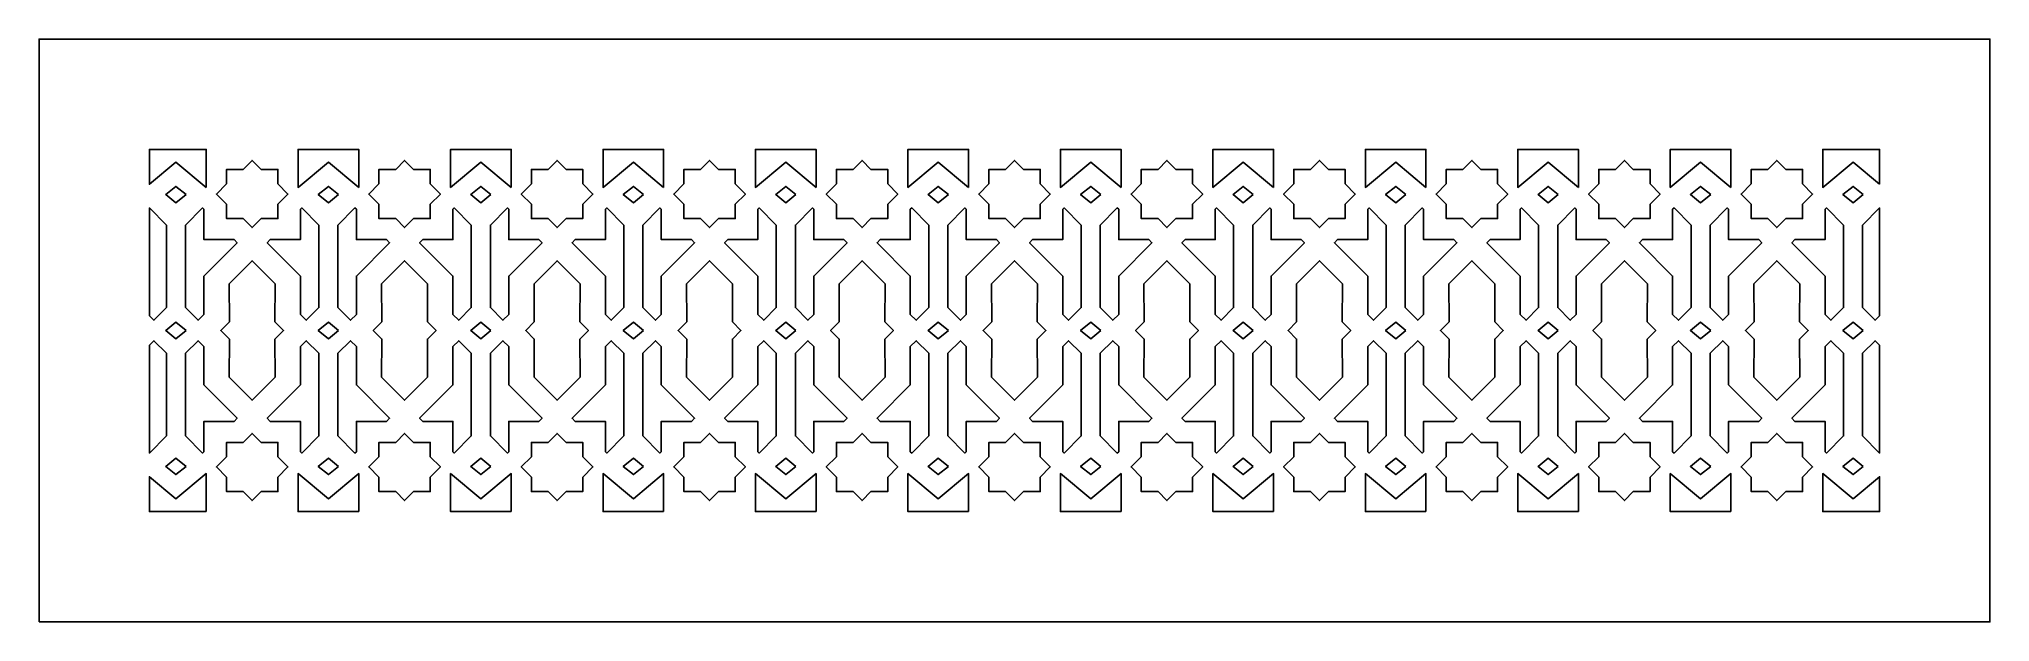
# Model space of a CAD drawing. Extents: x -217 to 225, y 326 to 458.
import ezdxf

# ---------------------------------------------------------------- set-up
doc = ezdxf.new("R2010")
doc.units = 0
doc.layers.add('LAYER_1', color=18, linetype='CONTINUOUS')

msp = doc.modelspace()

# ---------------------------------------------------------------- linework, layer by layer
at = {"layer": 'LAYER_1'}
for points in [[(-216.72, 325.55), (225.28, 325.55), (225.28, 457.55), (-216.72, 457.55)], [(-178.83, 423.95), (-185.7, 429.66), (-191.72, 424.66), (-191.72, 432.55), (-178.83, 432.55)], [(-166.4, 428.03), (-162.61, 428.03), (-162.61, 424.76), (-160.31, 422.45), (-162.61, 420.14), (-162.61, 416.88), (-166.4, 416.88), (-168.43, 414.85), (-170.45, 416.88), (-174.24, 416.88), (-174.24, 420.14), (-176.54, 422.45), (-174.24, 424.76), (-174.24, 428.03), (-170.45, 428.03), (-168.43, 430.06)], [(-144.28, 423.95), (-151.16, 429.66), (-158.03, 423.95), (-158.03, 432.55), (-144.28, 432.55)], [(-131.86, 428.03), (-128.07, 428.03), (-128.07, 424.76), (-125.77, 422.45), (-128.07, 420.14), (-128.07, 416.88), (-131.86, 416.88), (-133.88, 414.85), (-135.91, 416.88), (-139.7, 416.88), (-139.7, 420.14), (-142, 422.45), (-139.7, 424.76), (-139.7, 428.03), (-135.91, 428.03), (-133.88, 430.06)], [(-109.74, 423.95), (-116.61, 429.66), (-123.49, 423.95), (-123.49, 432.55), (-109.74, 432.55)], [(-97.32, 428.03), (-93.53, 428.03), (-93.53, 424.76), (-91.23, 422.45), (-93.53, 420.14), (-93.53, 416.88), (-97.32, 416.88), (-99.34, 414.85), (-101.37, 416.88), (-105.16, 416.88), (-105.16, 420.14), (-107.46, 422.45), (-105.16, 424.76), (-105.16, 428.03), (-101.37, 428.03), (-99.34, 430.06)], [(-75.2, 423.95), (-82.07, 429.66), (-88.94, 423.95), (-88.94, 432.55), (-75.2, 432.55)], [(-62.78, 428.03), (-58.99, 428.03), (-58.99, 424.76), (-56.69, 422.45), (-58.99, 420.14), (-58.99, 416.88), (-62.78, 416.88), (-64.8, 414.85), (-66.82, 416.88), (-70.62, 416.88), (-70.62, 420.14), (-72.91, 422.45), (-70.62, 424.76), (-70.62, 428.03), (-66.82, 428.03), (-64.8, 430.06)], [(-40.66, 423.95), (-47.53, 429.66), (-54.4, 423.95), (-54.4, 432.55), (-40.66, 432.55)], [(-28.24, 428.03), (-24.44, 428.03), (-24.44, 424.76), (-22.15, 422.45), (-24.44, 420.14), (-24.44, 416.88), (-28.24, 416.88), (-30.26, 414.85), (-32.28, 416.88), (-36.07, 416.88), (-36.07, 420.14), (-38.37, 422.45), (-36.07, 424.76), (-36.07, 428.03), (-32.28, 428.03), (-30.26, 430.06)], [(-6.12, 423.95), (-12.99, 429.66), (-19.86, 423.95), (-19.86, 432.55), (-6.12, 432.55)], [(6.31, 428.03), (10.1, 428.03), (10.1, 424.76), (12.4, 422.45), (10.1, 420.14), (10.1, 416.88), (6.31, 416.88), (4.28, 414.85), (2.26, 416.88), (-1.53, 416.88), (-1.53, 420.14), (-3.83, 422.45), (-1.53, 424.76), (-1.53, 428.03), (2.26, 428.03), (4.28, 430.06)], [(28.43, 423.95), (21.55, 429.66), (14.68, 423.95), (14.68, 432.55), (28.43, 432.55)], [(40.85, 428.03), (44.64, 428.03), (44.64, 424.76), (46.94, 422.45), (44.64, 420.14), (44.64, 416.88), (40.85, 416.88), (38.83, 414.85), (36.8, 416.88), (33.01, 416.88), (33.01, 420.14), (30.71, 422.45), (33.01, 424.76), (33.01, 428.03), (36.8, 428.03), (38.83, 430.06)], [(62.97, 423.95), (56.1, 429.66), (49.22, 423.95), (49.22, 432.55), (62.97, 432.55)], [(75.39, 428.03), (79.18, 428.03), (79.18, 424.76), (81.48, 422.45), (79.18, 420.14), (79.18, 416.88), (75.39, 416.88), (73.37, 414.85), (71.34, 416.88), (67.55, 416.88), (67.55, 420.14), (65.25, 422.45), (67.55, 424.76), (67.55, 428.03), (71.34, 428.03), (73.37, 430.06)], [(97.51, 423.95), (90.64, 429.66), (83.77, 423.95), (83.77, 432.55), (97.51, 432.55)], [(109.93, 428.03), (113.72, 428.03), (113.72, 424.76), (116.02, 422.45), (113.72, 420.14), (113.72, 416.88), (109.93, 416.88), (107.91, 414.85), (105.89, 416.88), (102.09, 416.88), (102.09, 420.14), (99.8, 422.45), (102.09, 424.76), (102.09, 428.03), (105.89, 428.03), (107.91, 430.06)], [(132.05, 423.95), (125.18, 429.66), (118.31, 423.95), (118.31, 432.55), (132.05, 432.55)], [(144.47, 428.03), (148.27, 428.03), (148.27, 424.76), (150.56, 422.45), (148.27, 420.14), (148.27, 416.88), (144.47, 416.88), (142.45, 414.85), (140.43, 416.88), (136.64, 416.88), (136.64, 420.14), (134.34, 422.45), (136.64, 424.76), (136.64, 428.03), (140.43, 428.03), (142.45, 430.06)], [(166.59, 423.95), (159.72, 429.66), (152.85, 423.95), (152.85, 432.55), (166.59, 432.55)], [(179.02, 428.03), (182.81, 428.03), (182.81, 424.76), (185.11, 422.45), (182.81, 420.14), (182.81, 416.88), (179.02, 416.88), (176.99, 414.85), (174.97, 416.88), (171.18, 416.88), (171.18, 420.14), (168.88, 422.45), (171.18, 424.76), (171.18, 428.03), (174.97, 428.03), (176.99, 430.06)], [(200.28, 424.66), (194.26, 429.66), (187.39, 423.95), (187.39, 432.55), (200.28, 432.55)], [(-183.4, 422.33), (-185.7, 420.47), (-187.99, 422.33), (-185.7, 424.18)], [(-148.86, 422.33), (-151.16, 420.47), (-153.45, 422.33), (-151.16, 424.18)], [(-114.32, 422.33), (-116.61, 420.47), (-118.91, 422.33), (-116.61, 424.18)], [(-79.78, 422.33), (-82.07, 420.47), (-84.37, 422.33), (-82.07, 424.18)], [(-45.24, 422.33), (-47.53, 420.47), (-49.82, 422.33), (-47.53, 424.18)], [(-10.69, 422.33), (-12.99, 420.47), (-15.28, 422.33), (-12.99, 424.18)], [(23.85, 422.33), (21.55, 420.47), (19.26, 422.33), (21.55, 424.18)], [(58.39, 422.33), (56.1, 420.47), (53.8, 422.33), (56.1, 424.18)], [(92.93, 422.33), (90.64, 420.47), (88.34, 422.33), (90.64, 424.18)], [(127.47, 422.33), (125.18, 420.47), (122.89, 422.33), (125.18, 424.18)], [(162.02, 422.33), (159.72, 420.47), (157.43, 422.33), (159.72, 424.18)], [(196.56, 422.33), (194.26, 420.47), (191.97, 422.33), (194.26, 424.18)], [(-187.87, 415.43), (-187.87, 396.72), (-190.7, 393.87), (-191.72, 394.89), (-191.72, 419.3)], [(-179.36, 418.99), (-179.36, 412.13), (-172.54, 412.13), (-171.83, 411.42), (-179.36, 403.86), (-179.36, 395.2), (-180.69, 393.87), (-183.53, 396.72), (-183.53, 415.43), (-179.67, 419.3)], [(-153.32, 415.43), (-153.32, 396.72), (-156.16, 393.87), (-157.49, 395.2), (-157.49, 403.86), (-165.02, 411.42), (-164.32, 412.13), (-157.49, 412.13), (-157.49, 418.99), (-157.18, 419.3)], [(-144.82, 418.99), (-144.82, 412.13), (-137.99, 412.13), (-137.29, 411.42), (-144.82, 403.86), (-144.82, 395.2), (-146.15, 393.87), (-148.99, 396.72), (-148.99, 415.43), (-145.13, 419.3)], [(-118.78, 415.43), (-118.78, 396.72), (-121.62, 393.87), (-122.95, 395.2), (-122.95, 403.86), (-130.48, 411.42), (-129.78, 412.13), (-122.95, 412.13), (-122.95, 418.99), (-122.64, 419.3)], [(-110.28, 418.99), (-110.28, 412.13), (-103.45, 412.13), (-102.75, 411.42), (-110.28, 403.86), (-110.28, 395.2), (-111.61, 393.87), (-114.45, 396.72), (-114.45, 415.43), (-110.59, 419.3)], [(-84.24, 415.43), (-84.24, 396.72), (-87.08, 393.87), (-88.41, 395.2), (-88.41, 403.86), (-95.94, 411.42), (-95.23, 412.13), (-88.41, 412.13), (-88.41, 418.99), (-88.1, 419.3)], [(-75.74, 418.99), (-75.74, 412.13), (-68.91, 412.13), (-68.2, 411.42), (-75.74, 403.86), (-75.74, 395.2), (-77.07, 393.87), (-79.9, 396.72), (-79.9, 415.43), (-76.05, 419.3)], [(-49.7, 415.43), (-49.7, 396.72), (-52.54, 393.87), (-53.87, 395.2), (-53.87, 403.86), (-61.4, 411.42), (-60.69, 412.13), (-53.87, 412.13), (-53.87, 418.99), (-53.56, 419.3)], [(-41.19, 418.99), (-41.19, 412.13), (-34.37, 412.13), (-33.66, 411.42), (-41.19, 403.86), (-41.19, 395.2), (-42.52, 393.87), (-45.36, 396.72), (-45.36, 415.43), (-41.5, 419.3)], [(-15.16, 415.43), (-15.16, 396.72), (-17.99, 393.87), (-19.32, 395.2), (-19.32, 403.86), (-26.86, 411.42), (-26.15, 412.13), (-19.32, 412.13), (-19.32, 418.99), (-19.01, 419.3)], [(-6.65, 418.99), (-6.65, 412.13), (0.17, 412.13), (0.88, 411.42), (-6.65, 403.86), (-6.65, 395.2), (-7.98, 393.87), (-10.82, 396.72), (-10.82, 415.43), (-6.96, 419.3)], [(19.39, 415.43), (19.39, 396.72), (16.55, 393.87), (15.22, 395.2), (15.22, 403.86), (7.69, 411.42), (8.39, 412.13), (15.22, 412.13), (15.22, 418.99), (15.53, 419.3)], [(27.89, 418.99), (27.89, 412.13), (34.72, 412.13), (35.42, 411.42), (27.89, 403.86), (27.89, 395.2), (26.56, 393.87), (23.72, 396.72), (23.72, 415.43), (27.58, 419.3)], [(53.93, 415.43), (53.93, 396.72), (51.09, 393.87), (49.76, 395.2), (49.76, 403.86), (42.23, 411.42), (42.93, 412.13), (49.76, 412.13), (49.76, 418.99), (50.07, 419.3)], [(62.43, 418.99), (62.43, 412.13), (69.26, 412.13), (69.96, 411.42), (62.43, 403.86), (62.43, 395.2), (61.1, 393.87), (58.26, 396.72), (58.26, 415.43), (62.12, 419.3)], [(88.47, 415.43), (88.47, 396.72), (85.63, 393.87), (84.3, 395.2), (84.3, 403.86), (76.77, 411.42), (77.48, 412.13), (84.3, 412.13), (84.3, 418.99), (84.61, 419.3)], [(96.97, 418.99), (96.97, 412.13), (103.8, 412.13), (104.51, 411.42), (96.97, 403.86), (96.97, 395.2), (95.64, 393.87), (92.81, 396.72), (92.81, 415.43), (96.66, 419.3)], [(123.01, 415.43), (123.01, 396.72), (120.17, 393.87), (118.84, 395.2), (118.84, 403.86), (111.31, 411.42), (112.02, 412.13), (118.84, 412.13), (118.84, 418.99), (119.15, 419.3)], [(131.52, 418.99), (131.52, 412.13), (138.34, 412.13), (139.05, 411.42), (131.52, 403.86), (131.52, 395.2), (130.19, 393.87), (127.35, 396.72), (127.35, 415.43), (131.21, 419.3)], [(157.55, 415.43), (157.55, 396.72), (154.72, 393.87), (153.39, 395.2), (153.39, 403.86), (145.85, 411.42), (146.56, 412.13), (153.39, 412.13), (153.39, 418.99), (153.7, 419.3)], [(166.06, 418.99), (166.06, 412.13), (172.88, 412.13), (173.59, 411.42), (166.06, 403.86), (166.06, 395.2), (164.73, 393.87), (161.89, 396.72), (161.89, 415.43), (165.75, 419.3)], [(192.1, 415.43), (192.1, 396.72), (189.26, 393.87), (187.93, 395.2), (187.93, 403.86), (180.4, 411.42), (181.1, 412.13), (187.93, 412.13), (187.93, 418.99), (188.24, 419.3)], [(200.28, 394.89), (199.27, 393.87), (196.43, 396.72), (196.43, 415.43), (200.28, 419.3)], [(-163.22, 402.11), (-163.26, 393.51), (-161.31, 391.55), (-163.26, 389.59), (-163.22, 380.99), (-168.43, 375.75), (-173.64, 380.99), (-173.59, 389.59), (-175.54, 391.55), (-173.59, 393.51), (-173.64, 402.11), (-168.43, 407.34)], [(-128.67, 402.11), (-128.72, 393.51), (-126.77, 391.55), (-128.72, 389.59), (-128.67, 380.99), (-133.88, 375.75), (-139.1, 380.99), (-139.05, 389.59), (-141, 391.55), (-139.05, 393.51), (-139.1, 402.11), (-133.88, 407.34)], [(-94.13, 402.11), (-94.18, 393.51), (-92.23, 391.55), (-94.18, 389.59), (-94.13, 380.99), (-99.34, 375.75), (-104.55, 380.99), (-104.51, 389.59), (-106.46, 391.55), (-104.51, 393.51), (-104.55, 402.11), (-99.34, 407.34)], [(-59.59, 402.11), (-59.63, 393.51), (-57.68, 391.55), (-59.63, 389.59), (-59.59, 380.99), (-64.8, 375.75), (-70.01, 380.99), (-69.97, 389.59), (-71.92, 391.55), (-69.97, 393.51), (-70.01, 402.11), (-64.8, 407.34)], [(-25.05, 402.11), (-25.09, 393.51), (-23.14, 391.55), (-25.09, 389.59), (-25.05, 380.99), (-30.26, 375.75), (-35.47, 380.99), (-35.43, 389.59), (-37.38, 391.55), (-35.43, 393.51), (-35.47, 402.11), (-30.26, 407.34)], [(9.49, 402.11), (9.45, 393.51), (11.4, 391.55), (9.45, 389.59), (9.49, 380.99), (4.28, 375.75), (-0.93, 380.99), (-0.88, 389.59), (-2.83, 391.55), (-0.88, 393.51), (-0.93, 402.11), (4.28, 407.34)], [(44.04, 402.11), (43.99, 393.51), (45.94, 391.55), (43.99, 389.59), (44.04, 380.99), (38.83, 375.75), (33.61, 380.99), (33.66, 389.59), (31.71, 391.55), (33.66, 393.51), (33.61, 402.11), (38.83, 407.34)], [(78.58, 402.11), (78.53, 393.51), (80.48, 391.55), (78.53, 389.59), (78.58, 380.99), (73.37, 375.75), (68.16, 380.99), (68.2, 389.59), (66.25, 391.55), (68.2, 393.51), (68.16, 402.11), (73.37, 407.34)], [(113.12, 402.11), (113.08, 393.51), (115.03, 391.55), (113.08, 389.59), (113.12, 380.99), (107.91, 375.75), (102.7, 380.99), (102.74, 389.59), (100.79, 391.55), (102.74, 393.51), (102.7, 402.11), (107.91, 407.34)], [(147.66, 402.11), (147.62, 393.51), (149.57, 391.55), (147.62, 389.59), (147.66, 380.99), (142.45, 375.75), (137.24, 380.99), (137.28, 389.59), (135.33, 391.55), (137.28, 393.51), (137.24, 402.11), (142.45, 407.34)], [(182.2, 402.11), (182.16, 393.51), (184.11, 391.55), (182.16, 389.59), (182.2, 380.99), (176.99, 375.75), (171.78, 380.99), (171.83, 389.59), (169.88, 391.55), (171.83, 393.51), (171.78, 402.11), (176.99, 407.34)], [(-183.4, 391.55), (-185.7, 389.69), (-187.99, 391.55), (-185.7, 393.4)], [(-148.86, 391.55), (-151.16, 389.69), (-153.45, 391.55), (-151.16, 393.4)], [(-114.32, 391.55), (-116.61, 389.69), (-118.91, 391.55), (-116.61, 393.4)], [(-79.78, 391.55), (-82.07, 389.69), (-84.37, 391.55), (-82.07, 393.4)], [(-45.24, 391.55), (-47.53, 389.69), (-49.82, 391.55), (-47.53, 393.4)], [(-10.69, 391.55), (-12.99, 389.69), (-15.28, 391.55), (-12.99, 393.4)], [(23.85, 391.55), (21.55, 389.69), (19.26, 391.55), (21.55, 393.4)], [(58.39, 391.55), (56.1, 389.69), (53.8, 391.55), (56.1, 393.4)], [(92.93, 391.55), (90.64, 389.69), (88.34, 391.55), (90.64, 393.4)], [(127.47, 391.55), (125.18, 389.69), (122.89, 391.55), (125.18, 393.4)], [(162.02, 391.55), (159.72, 389.69), (157.43, 391.55), (159.72, 393.4)], [(196.56, 391.55), (194.26, 389.69), (191.97, 391.55), (194.26, 393.4)], [(-187.87, 386.38), (-187.87, 367.66), (-191.72, 363.79), (-191.72, 388.21), (-190.7, 389.23)], [(-179.36, 387.89), (-179.36, 379.24), (-171.83, 371.67), (-172.54, 370.96), (-179.36, 370.96), (-179.36, 364.1), (-179.67, 363.79), (-183.53, 367.66), (-183.53, 386.38), (-180.69, 389.23)], [(-153.32, 386.38), (-153.32, 367.66), (-157.18, 363.79), (-157.49, 364.1), (-157.49, 370.96), (-164.32, 370.96), (-165.02, 371.67), (-157.49, 379.24), (-157.49, 387.89), (-156.16, 389.23)], [(-144.82, 387.89), (-144.82, 379.24), (-137.29, 371.67), (-137.99, 370.96), (-144.82, 370.96), (-144.82, 364.1), (-145.13, 363.79), (-148.99, 367.66), (-148.99, 386.38), (-146.15, 389.23)], [(-118.78, 386.38), (-118.78, 367.66), (-122.64, 363.79), (-122.95, 364.1), (-122.95, 370.96), (-129.78, 370.96), (-130.48, 371.67), (-122.95, 379.24), (-122.95, 387.89), (-121.62, 389.23)], [(-110.28, 387.89), (-110.28, 379.24), (-102.75, 371.67), (-103.45, 370.96), (-110.28, 370.96), (-110.28, 364.1), (-110.59, 363.79), (-114.45, 367.66), (-114.45, 386.38), (-111.61, 389.23)], [(-84.24, 386.38), (-84.24, 367.66), (-88.1, 363.79), (-88.41, 364.1), (-88.41, 370.96), (-95.23, 370.96), (-95.94, 371.67), (-88.41, 379.24), (-88.41, 387.89), (-87.08, 389.23)], [(-75.74, 387.89), (-75.74, 379.24), (-68.2, 371.67), (-68.91, 370.96), (-75.74, 370.96), (-75.74, 364.1), (-76.05, 363.79), (-79.9, 367.66), (-79.9, 386.38), (-77.07, 389.23)], [(-49.7, 386.38), (-49.7, 367.66), (-53.56, 363.79), (-53.87, 364.1), (-53.87, 370.96), (-60.69, 370.96), (-61.4, 371.67), (-53.87, 379.24), (-53.87, 387.89), (-52.54, 389.23)], [(-41.19, 387.89), (-41.19, 379.24), (-33.66, 371.67), (-34.37, 370.96), (-41.19, 370.96), (-41.19, 364.1), (-41.5, 363.79), (-45.36, 367.66), (-45.36, 386.38), (-42.52, 389.23)], [(-15.16, 386.38), (-15.16, 367.66), (-19.01, 363.79), (-19.32, 364.1), (-19.32, 370.96), (-26.15, 370.96), (-26.86, 371.67), (-19.32, 379.24), (-19.32, 387.89), (-17.99, 389.23)], [(-6.65, 387.89), (-6.65, 379.24), (0.88, 371.67), (0.17, 370.96), (-6.65, 370.96), (-6.65, 364.1), (-6.96, 363.79), (-10.82, 367.66), (-10.82, 386.38), (-7.98, 389.23)], [(19.39, 386.38), (19.39, 367.66), (15.53, 363.79), (15.22, 364.1), (15.22, 370.96), (8.39, 370.96), (7.69, 371.67), (15.22, 379.24), (15.22, 387.89), (16.55, 389.23)], [(27.89, 387.89), (27.89, 379.24), (35.42, 371.67), (34.72, 370.96), (27.89, 370.96), (27.89, 364.1), (27.58, 363.79), (23.72, 367.66), (23.72, 386.38), (26.56, 389.23)], [(53.93, 386.38), (53.93, 367.66), (50.07, 363.79), (49.76, 364.1), (49.76, 370.96), (42.93, 370.96), (42.23, 371.67), (49.76, 379.24), (49.76, 387.89), (51.09, 389.23)], [(62.43, 387.89), (62.43, 379.24), (69.96, 371.67), (69.26, 370.96), (62.43, 370.96), (62.43, 364.1), (62.12, 363.79), (58.26, 367.66), (58.26, 386.38), (61.1, 389.23)], [(88.47, 386.38), (88.47, 367.66), (84.61, 363.79), (84.3, 364.1), (84.3, 370.96), (77.48, 370.96), (76.77, 371.67), (84.3, 379.24), (84.3, 387.89), (85.63, 389.23)], [(96.97, 387.89), (96.97, 379.24), (104.51, 371.67), (103.8, 370.96), (96.97, 370.96), (96.97, 364.1), (96.66, 363.79), (92.81, 367.66), (92.81, 386.38), (95.64, 389.23)], [(123.01, 386.38), (123.01, 367.66), (119.15, 363.79), (118.84, 364.1), (118.84, 370.96), (112.02, 370.96), (111.31, 371.67), (118.84, 379.24), (118.84, 387.89), (120.17, 389.23)], [(131.52, 387.89), (131.52, 379.24), (139.05, 371.67), (138.34, 370.96), (131.52, 370.96), (131.52, 364.1), (131.21, 363.79), (127.35, 367.66), (127.35, 386.38), (130.19, 389.23)], [(157.55, 386.38), (157.55, 367.66), (153.7, 363.79), (153.39, 364.1), (153.39, 370.96), (146.56, 370.96), (145.85, 371.67), (153.39, 379.24), (153.39, 387.89), (154.72, 389.23)], [(166.06, 387.89), (166.06, 379.24), (173.59, 371.67), (172.88, 370.96), (166.06, 370.96), (166.06, 364.1), (165.75, 363.79), (161.89, 367.66), (161.89, 386.38), (164.73, 389.23)], [(192.1, 386.38), (192.1, 367.66), (188.24, 363.79), (187.93, 364.1), (187.93, 370.96), (181.1, 370.96), (180.4, 371.67), (187.93, 379.24), (187.93, 387.89), (189.26, 389.23)], [(200.28, 388.21), (200.28, 363.79), (196.43, 367.66), (196.43, 386.38), (199.27, 389.23)], [(-166.4, 366.22), (-162.61, 366.22), (-162.61, 362.95), (-160.31, 360.64), (-162.61, 358.33), (-162.61, 355.07), (-166.4, 355.07), (-168.43, 353.03), (-170.45, 355.07), (-174.24, 355.07), (-174.24, 358.33), (-176.54, 360.64), (-174.24, 362.95), (-174.24, 366.22), (-170.45, 366.22), (-168.43, 368.25)], [(-131.86, 366.22), (-128.07, 366.22), (-128.07, 362.95), (-125.77, 360.64), (-128.07, 358.33), (-128.07, 355.07), (-131.86, 355.07), (-133.88, 353.03), (-135.91, 355.07), (-139.7, 355.07), (-139.7, 358.33), (-142, 360.64), (-139.7, 362.95), (-139.7, 366.22), (-135.91, 366.22), (-133.88, 368.25)], [(-97.32, 366.22), (-93.53, 366.22), (-93.53, 362.95), (-91.23, 360.64), (-93.53, 358.33), (-93.53, 355.07), (-97.32, 355.07), (-99.34, 353.03), (-101.37, 355.07), (-105.16, 355.07), (-105.16, 358.33), (-107.46, 360.64), (-105.16, 362.95), (-105.16, 366.22), (-101.37, 366.22), (-99.34, 368.25)], [(-62.78, 366.22), (-58.99, 366.22), (-58.99, 362.95), (-56.69, 360.64), (-58.99, 358.33), (-58.99, 355.07), (-62.78, 355.07), (-64.8, 353.03), (-66.82, 355.07), (-70.62, 355.07), (-70.62, 358.33), (-72.91, 360.64), (-70.62, 362.95), (-70.62, 366.22), (-66.82, 366.22), (-64.8, 368.25)], [(-28.24, 366.22), (-24.44, 366.22), (-24.44, 362.95), (-22.15, 360.64), (-24.44, 358.33), (-24.44, 355.07), (-28.24, 355.07), (-30.26, 353.03), (-32.28, 355.07), (-36.07, 355.07), (-36.07, 358.33), (-38.37, 360.64), (-36.07, 362.95), (-36.07, 366.22), (-32.28, 366.22), (-30.26, 368.25)], [(6.31, 366.22), (10.1, 366.22), (10.1, 362.95), (12.4, 360.64), (10.1, 358.33), (10.1, 355.07), (6.31, 355.07), (4.28, 353.03), (2.26, 355.07), (-1.53, 355.07), (-1.53, 358.33), (-3.83, 360.64), (-1.53, 362.95), (-1.53, 366.22), (2.26, 366.22), (4.28, 368.25)], [(40.85, 366.22), (44.64, 366.22), (44.64, 362.95), (46.94, 360.64), (44.64, 358.33), (44.64, 355.07), (40.85, 355.07), (38.83, 353.03), (36.8, 355.07), (33.01, 355.07), (33.01, 358.33), (30.71, 360.64), (33.01, 362.95), (33.01, 366.22), (36.8, 366.22), (38.83, 368.25)], [(75.39, 366.22), (79.18, 366.22), (79.18, 362.95), (81.48, 360.64), (79.18, 358.33), (79.18, 355.07), (75.39, 355.07), (73.37, 353.03), (71.34, 355.07), (67.55, 355.07), (67.55, 358.33), (65.25, 360.64), (67.55, 362.95), (67.55, 366.22), (71.34, 366.22), (73.37, 368.25)], [(109.93, 366.22), (113.72, 366.22), (113.72, 362.95), (116.02, 360.64), (113.72, 358.33), (113.72, 355.07), (109.93, 355.07), (107.91, 353.03), (105.89, 355.07), (102.09, 355.07), (102.09, 358.33), (99.8, 360.64), (102.09, 362.95), (102.09, 366.22), (105.89, 366.22), (107.91, 368.25)], [(144.47, 366.22), (148.27, 366.22), (148.27, 362.95), (150.56, 360.64), (148.27, 358.33), (148.27, 355.07), (144.47, 355.07), (142.45, 353.03), (140.43, 355.07), (136.64, 355.07), (136.64, 358.33), (134.34, 360.64), (136.64, 362.95), (136.64, 366.22), (140.43, 366.22), (142.45, 368.25)], [(179.02, 366.22), (182.81, 366.22), (182.81, 362.95), (185.11, 360.64), (182.81, 358.33), (182.81, 355.07), (179.02, 355.07), (176.99, 353.03), (174.97, 355.07), (171.18, 355.07), (171.18, 358.33), (168.88, 360.64), (171.18, 362.95), (171.18, 366.22), (174.97, 366.22), (176.99, 368.25)], [(-183.4, 360.77), (-185.7, 358.91), (-187.99, 360.77), (-185.7, 362.62)], [(-148.86, 360.77), (-151.16, 358.91), (-153.45, 360.77), (-151.16, 362.62)], [(-114.32, 360.77), (-116.61, 358.91), (-118.91, 360.77), (-116.61, 362.62)], [(-79.78, 360.77), (-82.07, 358.91), (-84.37, 360.77), (-82.07, 362.62)], [(-45.24, 360.77), (-47.53, 358.91), (-49.82, 360.77), (-47.53, 362.62)], [(-10.69, 360.77), (-12.99, 358.91), (-15.28, 360.77), (-12.99, 362.62)], [(23.85, 360.77), (21.55, 358.91), (19.26, 360.77), (21.55, 362.62)], [(58.39, 360.77), (56.1, 358.91), (53.8, 360.77), (56.1, 362.62)], [(92.93, 360.77), (90.64, 358.91), (88.34, 360.77), (90.64, 362.62)], [(127.47, 360.77), (125.18, 358.91), (122.89, 360.77), (125.18, 362.62)], [(162.02, 360.77), (159.72, 358.91), (157.43, 360.77), (159.72, 362.62)], [(196.56, 360.77), (194.26, 358.91), (191.97, 360.77), (194.26, 362.62)], [(-178.83, 350.55), (-191.72, 350.55), (-191.72, 358.43), (-185.7, 353.43), (-178.83, 359.14)], [(-144.28, 350.55), (-158.03, 350.55), (-158.03, 359.14), (-151.16, 353.43), (-144.28, 359.14)], [(-109.74, 350.55), (-123.49, 350.55), (-123.49, 359.14), (-116.61, 353.43), (-109.74, 359.14)], [(-75.2, 350.55), (-88.94, 350.55), (-88.94, 359.14), (-82.07, 353.43), (-75.2, 359.14)], [(-40.66, 350.55), (-54.4, 350.55), (-54.4, 359.14), (-47.53, 353.43), (-40.66, 359.14)], [(-6.12, 350.55), (-19.86, 350.55), (-19.86, 359.14), (-12.99, 353.43), (-6.12, 359.14)], [(28.43, 350.55), (14.68, 350.55), (14.68, 359.14), (21.55, 353.43), (28.43, 359.14)], [(62.97, 350.55), (49.22, 350.55), (49.22, 359.14), (56.1, 353.43), (62.97, 359.14)], [(97.51, 350.55), (83.77, 350.55), (83.77, 359.14), (90.64, 353.43), (97.51, 359.14)], [(132.05, 350.55), (118.31, 350.55), (118.31, 359.14), (125.18, 353.43), (132.05, 359.14)], [(166.59, 350.55), (152.85, 350.55), (152.85, 359.14), (159.72, 353.43), (166.59, 359.14)], [(194.26, 353.43), (200.28, 358.43), (200.28, 350.55), (187.39, 350.55), (187.39, 359.14)]]:
    msp.add_lwpolyline(points, close=True, dxfattribs=at)

doc.saveas('drawing.dxf')
